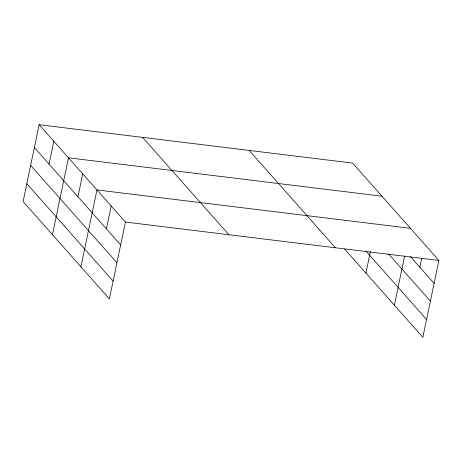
<?xml version="1.0" encoding="UTF-8"?>
<svg xmlns="http://www.w3.org/2000/svg" width="462" height="462" viewBox="0 0 462 462"><rect width="100%" height="100%" fill="white"/><g stroke="black" fill="none" stroke-linecap="round" stroke-linejoin="round"><path stroke-width="0.69" d="M39.154 124.705L23.1 201.548L109.384 298.902L125.439 222.055L39.154 124.705L352.616 163.098L438.9 260.452L422.846 337.295L344.606 249.018M49.041 164.137L53.823 141.251M52.437 234.65L68.492 157.802L381.953 196.2M77.945 196.748L82.727 173.868M80.914 266.776L96.962 189.928L410.423 228.326M106.422 228.875L111.203 205.994M365.898 273.042L370.357 251.709M394.375 305.168L404.643 256M419.883 267.273L421.766 258.258M125.439 222.055L438.9 260.452M410.389 256.56L434.118 283.333M388.64 254.025L430.399 301.143M365.835 250.964L426.565 319.49M249.174 150.427L335.458 247.782M142.596 137.376L228.881 234.725M34.373 147.586L120.657 244.941M30.654 165.39L116.938 262.745M26.819 183.737L113.103 281.092"/></g></svg>
